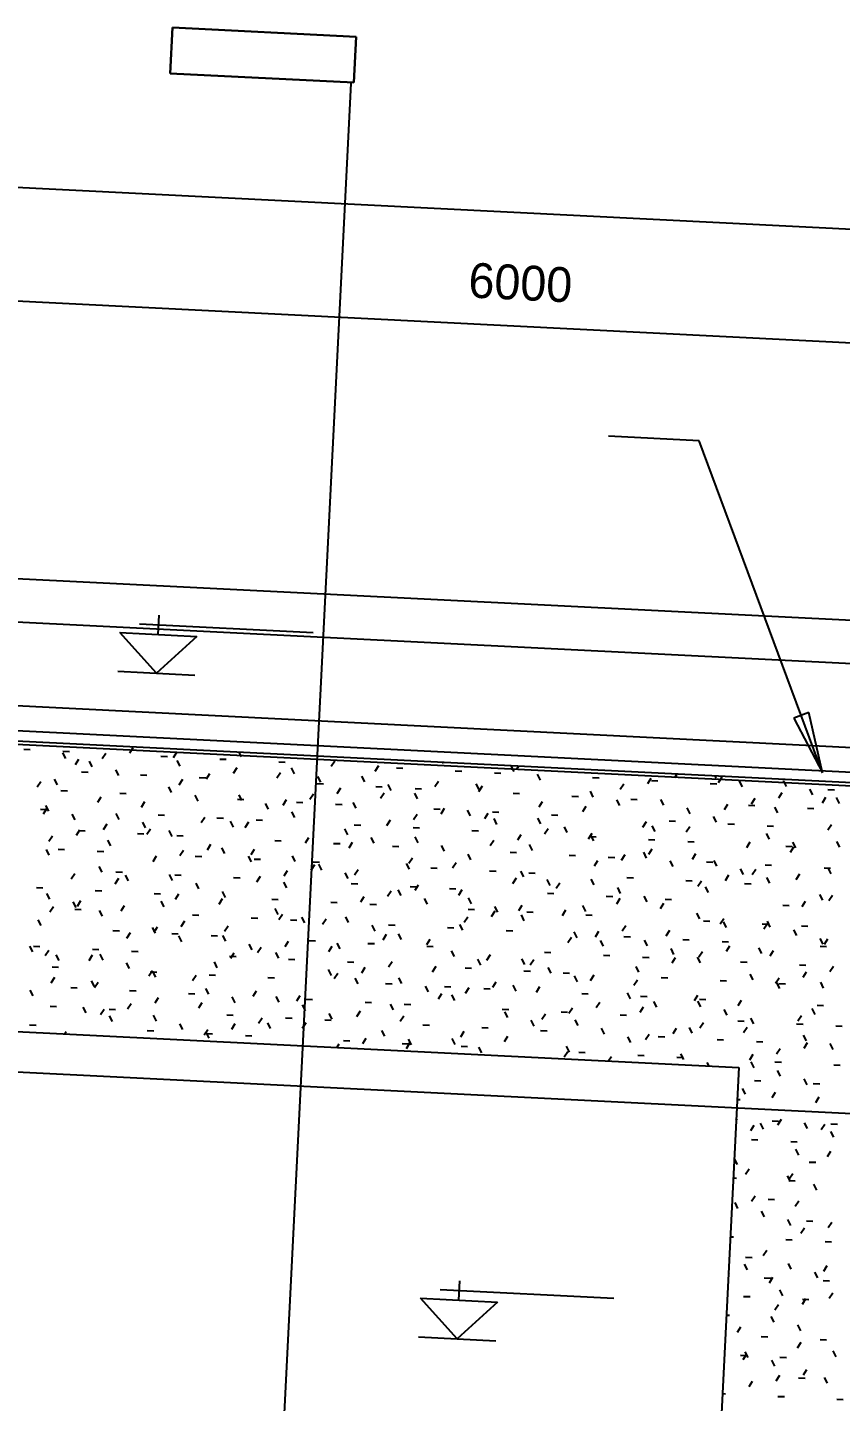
# Model space of a CAD drawing. Extents: x 549999 to 550212, y 1838161 to 1838467.
# Drawn here: x 550117.52 to 550121.31, y 1838357.39 to 1838363.79 of the extents above; entities that cross this region are included whole.
import ezdxf

# ---------------------------------------------------------------- set-up
doc = ezdxf.new("R2010")
doc.units = 0
for name, color, linetype in [('Level 15', 7, 'Continuous'), ('Level 17', 7, 'Continuous'), ('Level 18', 7, 'Continuous'), ('Level 20', 7, 'Continuous'), ('Level 22', 7, 'Continuous'), ('Level 24', 7, 'Continuous'), ('Level 36', 7, 'Continuous'), ('Level 4', 7, 'Continuous'), ('Level 8', 7, 'Continuous')]:
    doc.layers.add(name, color=color, linetype=linetype)

# ---------------------------------------------------------------- blocks, each defined once
blk = doc.blocks.new('FLOO10')
at = {"layer": 'Level 8'}
for p, q in [((1048.51, 1267.1), (-1101.49, 1267.1)), ((-1081.49, 1247.1), (1028.51, 1247.1))]:
    blk.add_line(p, q, dxfattribs=at)
blk = doc.blocks.new('SECTI1')
at = {"layer": 'Level 17'}
for p, q in [((-0.2381, 0), (-0.2381, 0.9525)), ((-0.2381, 0.9525), (0, 0.9525)), ((0, 0.9525), (-0.2381, 0.9525)), ((-0.2381, 0.9525), (-0.2381, 0)), ((0, 0.9525), (0, 0)), ((0, 0), (0, 0.9525)), ((0, 0), (-0.2381, 0)), ((-0.2381, 0), (0, 0))]:
    blk.add_line(p, q, dxfattribs=at)
blk = doc.blocks.new('SPOT_0')
at = {"layer": 'Level 24'}
for p, q in [((0, 0.2), (0, 0.3)), ((-0.1, 0.25), (0.8, 0.25)), ((0, 0), (-0.2, 0.2)), ((-0.2, 0.2), (0.2, 0.2)), ((0, 0), (-0.2, 0.2)), ((-0.2, 0.2), (0.2, 0.2)), ((0.2, 0.2), (0, 0)), ((0.2, 0.2), (0, 0)), ((-0.2, 0), (0.2, 0))]:
    blk.add_line(p, q, dxfattribs=at)

msp = doc.modelspace()

# ---------------------------------------------------------------- linework, layer by layer
at = {"layer": 'Level 15'}
for p, q in [((550117.5023, 1838360.4259), (550117.5325, 1838360.4244)), ((550118.0109, 1838360.4329), (550117.9945, 1838360.4075)), ((550117.685, 1838360.4168), (550117.7151, 1838360.4153)), ((550117.6988, 1838360.3827), (550117.6851, 1838360.4096)), ((550117.758, 1838360.3785), (550117.7417, 1838360.3531)), ((550117.8219, 1838360.3431), (550117.8082, 1838360.3699)), ((550117.8844, 1838360.4057), (550117.8681, 1838360.3803)), ((550118.1416, 1838360.3939), (550118.1718, 1838360.3924)), ((550118.2141, 1838360.4104), (550118.1977, 1838360.3851)), ((550118.2308, 1838360.3472), (550118.2171, 1838360.374)), ((550118.4156, 1838360.3802), (550118.4457, 1838360.3787)), ((550118.5167, 1838360.3909), (550118.5061, 1838360.4115)), ((550118.6896, 1838360.3665), (550118.7197, 1838360.365)), ((550118.9502, 1838360.3703), (550118.9339, 1838360.345)), ((550119.4576, 1838360.3594), (550119.4552, 1838360.3641)), ((550117.7718, 1838360.3209), (550117.8019, 1838360.3194)), ((550117.945, 1838360.3034), (550117.9312, 1838360.3303)), ((550118.0457, 1838360.3072), (550118.0759, 1838360.3057)), ((550118.3197, 1838360.2935), (550118.3498, 1838360.292)), ((550118.3677, 1838360.3112), (550118.3513, 1838360.2859)), ((550118.4941, 1838360.3384), (550118.4778, 1838360.313)), ((550118.6974, 1838360.316), (550118.681, 1838360.2906)), ((550118.7628, 1838360.3116), (550118.7491, 1838360.3384)), ((550118.8859, 1838360.2719), (550118.8721, 1838360.2988)), ((550119.0904, 1838360.274), (550119.0766, 1838360.3008)), ((550119.1535, 1838360.3479), (550119.1371, 1838360.3226)), ((550119.2375, 1838360.3391), (550119.2677, 1838360.3376)), ((550119.5115, 1838360.3254), (550119.5416, 1838360.3239)), ((550119.6942, 1838360.3163), (550119.7243, 1838360.3148)), ((550119.7851, 1838360.3218), (550119.7716, 1838360.3483)), ((550119.8057, 1838360.3465), (550119.7964, 1838360.3321)), ((550119.9082, 1838360.2821), (550119.8944, 1838360.309)), ((550120.1508, 1838360.2935), (550120.1809, 1838360.292)), ((550120.194, 1838360.3259), (550120.1934, 1838360.3272)), ((550120.5439, 1838360.3096), (550120.5325, 1838360.292)), ((550120.726, 1838360.2903), (550120.7206, 1838360.3008)), ((550120.7521, 1838360.2949), (550120.7358, 1838360.2696)), ((550117.582, 1838360.2745), (550117.5656, 1838360.2491)), ((550117.6592, 1838360.2596), (550117.6454, 1838360.2865)), ((550117.6759, 1838360.2341), (550117.706, 1838360.2326)), ((550118.1912, 1838360.2241), (550118.1774, 1838360.2509)), ((550118.2413, 1838360.284), (550118.2249, 1838360.2587)), ((550118.8677, 1838360.2661), (550118.8978, 1838360.2646)), ((550118.9774, 1838360.2439), (550118.961, 1838360.2186)), ((550119.1416, 1838360.2524), (550119.1718, 1838360.2509)), ((550119.2134, 1838360.2343), (550119.1997, 1838360.2611)), ((550119.3243, 1838360.2433), (550119.3544, 1838360.2417)), ((550119.4335, 1838360.2759), (550119.4171, 1838360.2505)), ((550119.6224, 1838360.2384), (550119.6086, 1838360.2652)), ((550119.6367, 1838360.2535), (550119.6204, 1838360.2281)), ((550120.1544, 1838360.2028), (550120.1406, 1838360.2297)), ((550120.296, 1838360.263), (550120.2797, 1838360.2376)), ((550120.4225, 1838360.2902), (550120.4061, 1838360.2648)), ((550120.4248, 1838360.2798), (550120.4549, 1838360.2783)), ((550120.6987, 1838360.2661), (550120.7289, 1838360.2646)), ((550120.8491, 1838360.2506), (550120.8353, 1838360.2775)), ((550121.0536, 1838360.2527), (550121.0398, 1838360.2795)), ((550121.1766, 1838360.213), (550121.1629, 1838360.2399)), ((550121.2467, 1838360.2387), (550121.2768, 1838360.2372)), ((550117.6195, 1838360.1366), (550117.6057, 1838360.1634)), ((550117.862, 1838360.2024), (550117.8456, 1838360.1771)), ((550117.9498, 1838360.2204), (550117.98, 1838360.2189)), ((550118.0653, 1838360.18), (550118.0489, 1838360.1547)), ((550118.3143, 1838360.1844), (550118.3005, 1838360.2113)), ((550118.4978, 1838360.193), (550118.5279, 1838360.1915)), ((550118.5187, 1838360.1864), (550118.5049, 1838360.2133)), ((550118.6418, 1838360.1468), (550118.628, 1838360.1736)), ((550118.7246, 1838360.1895), (550118.7082, 1838360.1642)), ((550118.7718, 1838360.1793), (550118.8019, 1838360.1778)), ((550118.851, 1838360.2167), (550118.8346, 1838360.1914)), ((550118.9544, 1838360.1702), (550118.9846, 1838360.1687)), ((550119.0507, 1838360.1509), (550119.0369, 1838360.1777)), ((550119.1807, 1838360.2215), (550119.1643, 1838360.1961)), ((550119.3365, 1838360.1946), (550119.3228, 1838360.2215)), ((550119.7809, 1838360.2204), (550119.8111, 1838360.2189)), ((550119.9168, 1838360.1814), (550119.9004, 1838360.1561)), ((550120.0549, 1838360.2067), (550120.085, 1838360.2052)), ((550120.2774, 1838360.1631), (550120.2637, 1838360.19)), ((550120.3289, 1838360.193), (550120.359, 1838360.1915)), ((550120.4819, 1838360.1652), (550120.4681, 1838360.192)), ((550120.7793, 1838360.1685), (550120.7629, 1838360.1432)), ((550120.8768, 1838360.1656), (550120.907, 1838360.1641)), ((550120.9057, 1838360.1957), (550120.8894, 1838360.1704)), ((550121.0322, 1838360.2229), (550121.0158, 1838360.1975)), ((550121.2354, 1838360.2005), (550121.219, 1838360.1751)), ((550121.2997, 1838360.1734), (550121.286, 1838360.2002)), ((550117.58, 1838360.1473), (550117.6101, 1838360.1458)), ((550117.6092, 1838360.1481), (550117.5928, 1838360.1227)), ((550117.7426, 1838360.0969), (550117.7288, 1838360.1238)), ((550117.9471, 1838360.0989), (550117.9333, 1838360.1258)), ((550118.1279, 1838360.12), (550118.1581, 1838360.1184)), ((550118.3453, 1838360.108), (550118.3289, 1838360.0826)), ((550118.4019, 1838360.1063), (550118.432, 1838360.1047)), ((550118.7649, 1838360.1071), (550118.7511, 1838360.134)), ((550119.3343, 1838360.1223), (550119.3179, 1838360.0969)), ((550119.4111, 1838360.1474), (550119.4412, 1838360.1459)), ((550119.4607, 1838360.1495), (550119.4443, 1838360.1241)), ((550119.5827, 1838360.1153), (550119.5689, 1838360.1422)), ((550119.6639, 1838360.127), (550119.6476, 1838360.1017)), ((550119.685, 1838360.1337), (550119.7152, 1838360.1322)), ((550119.7058, 1838360.0756), (550119.692, 1838360.1025)), ((550119.9102, 1838360.0777), (550119.8965, 1838360.1045)), ((550119.959, 1838360.12), (550119.9891, 1838360.1185)), ((550120.12, 1838360.159), (550120.1036, 1838360.1336)), ((550120.605, 1838360.1255), (550120.5912, 1838360.1524)), ((550120.7281, 1838360.0859), (550120.7143, 1838360.1127)), ((550121.0139, 1838360.1296), (550121.0001, 1838360.1565)), ((550121.1508, 1838360.1519), (550121.1809, 1838360.1504)), ((550117.7628, 1838360.0488), (550117.7464, 1838360.0235)), ((550117.7581, 1838360.0469), (550117.7882, 1838360.0454)), ((550117.8892, 1838360.076), (550117.8728, 1838360.0507)), ((550118.0701, 1838360.0593), (550118.0564, 1838360.0861)), ((550118.0924, 1838360.0536), (550118.0761, 1838360.0282)), ((550118.1932, 1838360.0196), (550118.1795, 1838360.0465)), ((550118.479, 1838360.0634), (550118.4653, 1838360.0902)), ((550118.5485, 1838360.0855), (550118.5322, 1838360.0602)), ((550118.5846, 1838360.0971), (550118.6147, 1838360.0956)), ((550119.011, 1838360.0278), (550118.9973, 1838360.0546)), ((550119.0412, 1838360.0743), (550119.0713, 1838360.0728)), ((550119.2078, 1838360.0951), (550119.1915, 1838360.0697)), ((550119.3152, 1838360.0606), (550119.3453, 1838360.0591)), ((550119.5891, 1838360.0469), (550119.6193, 1838360.0454)), ((550119.944, 1838360.055), (550119.9276, 1838360.0296)), ((550120.0333, 1838360.038), (550120.0196, 1838360.0649)), ((550120.4, 1838360.0869), (550120.3837, 1838360.0616)), ((550120.4422, 1838360.0421), (550120.4285, 1838360.069)), ((550120.507, 1838360.0926), (550120.5371, 1838360.0911)), ((550120.6033, 1838360.0645), (550120.5869, 1838360.0392)), ((550120.7809, 1838360.0789), (550120.8111, 1838360.0774)), ((550120.9636, 1838360.0697), (550120.9937, 1838360.0682)), ((550121.2626, 1838360.074), (550121.2462, 1838360.0487)), ((550117.6364, 1838360.0216), (550117.62, 1838359.9963)), ((550117.9074, 1838359.9759), (550117.8936, 1838360.0027)), ((550118.032, 1838360.0332), (550118.0622, 1838360.0317)), ((550118.2147, 1838360.0241), (550118.2448, 1838360.0226)), ((550118.3725, 1838359.9815), (550118.3561, 1838359.9562)), ((550118.6713, 1838360.0012), (550118.7015, 1838359.9997)), ((550118.8286, 1838360.0135), (550118.8122, 1838359.9882)), ((550118.9453, 1838359.9875), (550118.9754, 1838359.986)), ((550119.0318, 1838359.9911), (550119.0154, 1838359.9657)), ((550119.1341, 1838359.9881), (550119.1204, 1838360.015)), ((550119.2193, 1838359.9738), (550119.2494, 1838359.9723)), ((550119.3386, 1838359.9902), (550119.3248, 1838360.017)), ((550119.4617, 1838359.9505), (550119.4479, 1838359.9774)), ((550119.6911, 1838360.0006), (550119.6747, 1838359.9753)), ((550119.8175, 1838360.0278), (550119.8012, 1838360.0024)), ((550119.8706, 1838359.9546), (550119.8568, 1838359.9815)), ((550120.1472, 1838360.0326), (550120.1308, 1838360.0072)), ((550120.1371, 1838360.0195), (550120.1672, 1838360.018)), ((550120.1564, 1838359.9984), (550120.1426, 1838360.0252)), ((550120.4111, 1838360.0058), (550120.4412, 1838360.0043)), ((550120.5937, 1838359.9967), (550120.6239, 1838359.9952)), ((550120.8833, 1838359.9925), (550120.8669, 1838359.9671)), ((550120.9742, 1838360.0065), (550120.9605, 1838360.0334)), ((550121.0504, 1838359.9739), (550121.0805, 1838359.9723)), ((550121.0973, 1838359.9669), (550121.0835, 1838359.9937)), ((550121.3018, 1838359.9689), (550121.288, 1838359.9958)), ((550117.6216, 1838359.9321), (550117.6078, 1838359.959)), ((550117.6622, 1838359.9601), (550117.6923, 1838359.9586)), ((550117.8448, 1838359.951), (550117.875, 1838359.9495)), ((550118.1196, 1838359.9272), (550118.1033, 1838359.9018)), ((550118.2461, 1838359.9544), (550118.2297, 1838359.929)), ((550118.3014, 1838359.9282), (550118.3316, 1838359.9267)), ((550118.4394, 1838359.9403), (550118.4256, 1838359.9671)), ((550118.5625, 1838359.9006), (550118.5487, 1838359.9275)), ((550118.5757, 1838359.9591), (550118.5593, 1838359.9338)), ((550118.5754, 1838359.9145), (550118.6056, 1838359.913)), ((550118.7669, 1838359.9027), (550118.7532, 1838359.9295)), ((550119.3118, 1838359.919), (550119.2955, 1838359.8937)), ((550119.5847, 1838359.9108), (550119.571, 1838359.9377)), ((550119.7672, 1838359.9464), (550119.7974, 1838359.9449)), ((550120.0412, 1838359.9327), (550120.0713, 1838359.9312)), ((550120.2239, 1838359.9236), (550120.254, 1838359.9221)), ((550120.3008, 1838359.9333), (550120.2844, 1838359.908)), ((550120.4026, 1838359.919), (550120.3888, 1838359.9459)), ((550120.4272, 1838359.9605), (550120.4109, 1838359.9352)), ((550120.6305, 1838359.9381), (550120.6141, 1838359.9127)), ((550120.7301, 1838359.8814), (550120.7163, 1838359.9083)), ((550121.0866, 1838359.97), (550121.0702, 1838359.9447)), ((550117.7404, 1838359.8456), (550117.724, 1838359.8202)), ((550117.8677, 1838359.8528), (550117.854, 1838359.8796)), ((550117.9316, 1838359.8551), (550117.9617, 1838359.8536)), ((550118.7293, 1838359.8599), (550118.713, 1838359.8345)), ((550118.8558, 1838359.8871), (550118.8394, 1838359.8617)), ((550118.8494, 1838359.9008), (550118.8795, 1838359.8993)), ((550118.89, 1838359.863), (550118.8762, 1838359.8899)), ((550119.0131, 1838359.8233), (550118.9993, 1838359.8502)), ((550119.059, 1838359.8646), (550119.0426, 1838359.8393)), ((550119.2989, 1838359.8671), (550119.2851, 1838359.8939)), ((550119.3974, 1838359.8734), (550119.4275, 1838359.8719)), ((550119.5151, 1838359.8966), (550119.4987, 1838359.8713)), ((550119.6713, 1838359.8597), (550119.7015, 1838359.8582)), ((550119.8309, 1838359.8315), (550119.8171, 1838359.8584)), ((550119.854, 1838359.8506), (550119.8841, 1838359.849)), ((550120.1744, 1838359.9061), (550120.158, 1838359.8808)), ((550120.5256, 1838359.8794), (550120.5119, 1838359.9062)), ((550120.6805, 1838359.9008), (550120.7106, 1838359.8993)), ((550120.8532, 1838359.8417), (550120.8394, 1838359.8686)), ((550120.9105, 1838359.866), (550120.8941, 1838359.8407)), ((550120.9545, 1838359.8871), (550120.9846, 1838359.8856)), ((550121.1137, 1838359.8436), (550121.0974, 1838359.8183)), ((550121.2284, 1838359.8734), (550121.2586, 1838359.8719)), ((550121.2621, 1838359.8458), (550121.2483, 1838359.8727)), ((550117.5617, 1838359.782), (550117.5918, 1838359.7805)), ((550117.9436, 1838359.8232), (550117.9272, 1838359.7978)), ((550117.9908, 1838359.8131), (550117.977, 1838359.84)), ((550118.1953, 1838359.8152), (550118.1815, 1838359.842)), ((550118.2056, 1838359.8414), (550118.2357, 1838359.8399)), ((550118.3183, 1838359.7755), (550118.3046, 1838359.8023)), ((550118.4795, 1838359.8277), (550118.5097, 1838359.8262)), ((550118.6029, 1838359.8327), (550118.5865, 1838359.8073)), ((550118.7273, 1838359.7796), (550118.7135, 1838359.8064)), ((550119.0275, 1838359.8003), (550119.0576, 1838359.7988)), ((550119.3015, 1838359.7866), (550119.3316, 1838359.7851)), ((550119.339, 1838359.7926), (550119.3227, 1838359.7673)), ((550119.7951, 1838359.8246), (550119.7787, 1838359.7992)), ((550119.954, 1838359.7919), (550119.9402, 1838359.8187)), ((550119.9983, 1838359.8021), (550119.982, 1838359.7768)), ((550120.1584, 1838359.7939), (550120.1447, 1838359.8207)), ((550120.2815, 1838359.7542), (550120.2678, 1838359.7811)), ((550120.3106, 1838359.8277), (550120.3408, 1838359.8262)), ((550120.5846, 1838359.814), (550120.6147, 1838359.8125)), ((550120.6577, 1838359.8117), (550120.6413, 1838359.7863)), ((550120.6904, 1838359.7583), (550120.6767, 1838359.7852)), ((550120.7841, 1838359.8389), (550120.7677, 1838359.8135)), ((550120.8586, 1838359.8003), (550120.8887, 1838359.7988)), ((550120.9763, 1838359.8021), (550120.9625, 1838359.8289)), ((550117.6236, 1838359.7277), (550117.6098, 1838359.7545)), ((550117.7676, 1838359.7192), (550117.7512, 1838359.6938)), ((550117.8357, 1838359.7683), (550117.8658, 1838359.7668)), ((550118.1097, 1838359.7546), (550118.1398, 1838359.7531)), ((550118.1556, 1838359.6921), (550118.1418, 1838359.7189)), ((550118.2236, 1838359.7511), (550118.2073, 1838359.7258)), ((550118.4269, 1838359.7287), (550118.4105, 1838359.7033)), ((550118.4414, 1838359.7358), (550118.4277, 1838359.7627)), ((550118.6576, 1838359.7273), (550118.6878, 1838359.7257)), ((550119.0862, 1838359.7382), (550119.0698, 1838359.7129)), ((550119.2126, 1838359.7654), (550119.1962, 1838359.7401)), ((550119.2592, 1838359.744), (550119.2455, 1838359.7709)), ((550119.3823, 1838359.7043), (550119.3686, 1838359.7312)), ((550119.4841, 1838359.7775), (550119.5143, 1838359.776)), ((550119.5423, 1838359.7702), (550119.5259, 1838359.7448)), ((550119.5868, 1838359.7064), (550119.573, 1838359.7332)), ((550119.9407, 1838359.7547), (550119.9709, 1838359.7532)), ((550120.2147, 1838359.741), (550120.2449, 1838359.7395)), ((550120.2784, 1838359.7301), (550120.262, 1838359.7047)), ((550120.4046, 1838359.7146), (550120.3908, 1838359.7414)), ((550120.4887, 1838359.7273), (550120.5188, 1838359.7258)), ((550121.1409, 1838359.7172), (550121.1246, 1838359.6918)), ((550121.2224, 1838359.7227), (550121.2087, 1838359.7496)), ((550121.2674, 1838359.7444), (550121.251, 1838359.719)), ((550117.6411, 1838359.692), (550117.6248, 1838359.6666)), ((550117.7467, 1838359.688), (550117.7329, 1838359.7148)), ((550117.7398, 1838359.6816), (550117.7699, 1838359.6801)), ((550117.8698, 1838359.6483), (550117.856, 1838359.6752)), ((550117.9708, 1838359.6967), (550117.9544, 1838359.6714)), ((550118.2877, 1838359.6542), (550118.3179, 1838359.6527)), ((550118.6876, 1838359.6565), (550118.6738, 1838359.6834)), ((550118.7069, 1838359.6567), (550118.6905, 1838359.6313)), ((550118.9316, 1838359.7136), (550118.9617, 1838359.7121)), ((550119.1142, 1838359.7044), (550119.1444, 1838359.7029)), ((550119.5709, 1838359.6816), (550119.601, 1838359.6801)), ((550119.6959, 1838359.6709), (550119.6795, 1838359.6456)), ((550119.7099, 1838359.6667), (550119.6961, 1838359.6936)), ((550119.8223, 1838359.6981), (550119.8059, 1838359.6728)), ((550119.833, 1838359.6271), (550119.8192, 1838359.6539)), ((550119.8449, 1838359.6679), (550119.875, 1838359.6664)), ((550120.0255, 1838359.6757), (550120.0092, 1838359.6504)), ((550120.1188, 1838359.6708), (550120.105, 1838359.6977)), ((550120.1188, 1838359.6542), (550120.149, 1838359.6527)), ((550120.4816, 1838359.7077), (550120.4652, 1838359.6823)), ((550120.6508, 1838359.6352), (550120.637, 1838359.6621)), ((550121.0367, 1838359.6999), (550121.0668, 1838359.6984)), ((550117.5839, 1838359.6046), (550117.5702, 1838359.6314)), ((550118.1159, 1838359.569), (550118.1022, 1838359.5958)), ((550118.1244, 1838359.5975), (550118.108, 1838359.5722)), ((550118.2508, 1838359.6247), (550118.2345, 1838359.5993)), ((550118.4541, 1838359.6023), (550118.4377, 1838359.5769)), ((550118.5617, 1838359.6405), (550118.5919, 1838359.639)), ((550118.7444, 1838359.6314), (550118.7745, 1838359.6299)), ((550118.8107, 1838359.6168), (550118.7969, 1838359.6437)), ((550118.9101, 1838359.6342), (550118.8938, 1838359.6089)), ((550119.0151, 1838359.6189), (550119.0014, 1838359.6457)), ((550119.1382, 1838359.5792), (550119.1244, 1838359.6061)), ((550119.201, 1838359.6085), (550119.2311, 1838359.607)), ((550119.475, 1838359.5948), (550119.5051, 1838359.5933)), ((550119.5471, 1838359.5833), (550119.5334, 1838359.6102)), ((550119.5695, 1838359.6438), (550119.5531, 1838359.6184)), ((550120.3056, 1838359.6037), (550120.2892, 1838359.5783)), ((550120.6668, 1838359.6268), (550120.6969, 1838359.6253)), ((550120.7617, 1838359.6356), (550120.7453, 1838359.6103)), ((550120.7739, 1838359.5956), (550120.7601, 1838359.6224)), ((550120.9408, 1838359.6131), (550120.9709, 1838359.6116)), ((550120.9649, 1838359.6132), (550120.9485, 1838359.5878)), ((550120.9783, 1838359.5976), (550120.9645, 1838359.6245)), ((550121.1234, 1838359.604), (550121.1536, 1838359.6025)), ((550117.9179, 1838359.5811), (550117.948, 1838359.5796)), ((550117.998, 1838359.5703), (550117.9816, 1838359.545)), ((550118.1919, 1838359.5674), (550118.222, 1838359.5659)), ((550118.239, 1838359.5293), (550118.2252, 1838359.5562)), ((550118.3745, 1838359.5583), (550118.4046, 1838359.5568)), ((550118.4435, 1838359.5314), (550118.4297, 1838359.5582)), ((550118.7341, 1838359.5302), (550118.7177, 1838359.5049)), ((550118.8311, 1838359.5355), (550118.8613, 1838359.534)), ((550119.1902, 1838359.5622), (550119.1738, 1838359.5368)), ((550119.2613, 1838359.5396), (550119.2475, 1838359.5664)), ((550119.3934, 1838359.5398), (550119.377, 1838359.5144)), ((550119.749, 1838359.5811), (550119.7791, 1838359.5796)), ((550120.0527, 1838359.5493), (550120.0364, 1838359.5239)), ((550120.0791, 1838359.5477), (550120.0654, 1838359.5746)), ((550120.1792, 1838359.5765), (550120.1628, 1838359.5511)), ((550120.2022, 1838359.5081), (550120.1884, 1838359.5349)), ((550120.2969, 1838359.5537), (550120.3271, 1838359.5522)), ((550120.4067, 1838359.5101), (550120.3929, 1838359.537)), ((550120.5088, 1838359.5812), (550120.4924, 1838359.5559)), ((550120.5709, 1838359.54), (550120.601, 1838359.5385)), ((550120.7535, 1838359.5309), (550120.7837, 1838359.5294)), ((550121.1014, 1838359.558), (550121.0876, 1838359.5848)), ((550121.2245, 1838359.5183), (550121.2107, 1838359.5451)), ((550121.2449, 1838359.5412), (550121.2286, 1838359.5158)), ((550117.5443, 1838359.4815), (550117.5305, 1838359.5083)), ((550117.548, 1838359.5081), (550117.5781, 1838359.5066)), ((550117.6187, 1838359.4887), (550117.6023, 1838359.4634)), ((550117.6674, 1838359.4418), (550117.6536, 1838359.4687)), ((550117.8219, 1838359.4663), (550117.8056, 1838359.441)), ((550117.822, 1838359.4944), (550117.8521, 1838359.4929)), ((550117.8718, 1838359.4439), (550117.858, 1838359.4707)), ((550118.0046, 1838359.4852), (550118.0348, 1838359.4837)), ((550118.4613, 1838359.4624), (550118.4914, 1838359.4609)), ((550118.4812, 1838359.4758), (550118.4649, 1838359.4505)), ((550118.5666, 1838359.4917), (550118.5528, 1838359.5186)), ((550118.6077, 1838359.503), (550118.5913, 1838359.4777)), ((550118.6896, 1838359.452), (550118.6759, 1838359.4789)), ((550118.9373, 1838359.5078), (550118.921, 1838359.4825)), ((550118.9755, 1838359.4958), (550118.9617, 1838359.5227)), ((550119.1051, 1838359.5218), (550119.1353, 1838359.5203)), ((550119.3791, 1838359.5081), (550119.4092, 1838359.5066)), ((550119.5075, 1838359.4602), (550119.4937, 1838359.4871)), ((550119.6735, 1838359.4677), (550119.6571, 1838359.4424)), ((550119.927, 1838359.4807), (550119.9572, 1838359.4792)), ((550120.201, 1838359.467), (550120.2312, 1838359.4655)), ((550120.5297, 1838359.4704), (550120.516, 1838359.4973)), ((550120.6624, 1838359.482), (550120.6461, 1838359.4567)), ((550120.7889, 1838359.5092), (550120.7725, 1838359.4839)), ((550120.9386, 1838359.4745), (550120.9249, 1838359.5014)), ((550120.9921, 1838359.4868), (550120.9757, 1838359.4614)), ((550121.2102, 1838359.5081), (550121.2403, 1838359.5066)), ((550117.6348, 1838359.4122), (550117.6649, 1838359.4107)), ((550117.9949, 1838359.4042), (550117.9811, 1838359.4311)), ((550118.4038, 1838359.4083), (550118.39, 1838359.4351)), ((550118.7352, 1838359.4487), (550118.7654, 1838359.4472)), ((550118.9358, 1838359.3727), (550118.922, 1838359.3996)), ((550119.0092, 1838359.435), (550119.0394, 1838359.4335)), ((550119.0909, 1838359.4086), (550119.0746, 1838359.3832)), ((550119.2174, 1838359.4358), (550119.201, 1838359.4104)), ((550119.4206, 1838359.4133), (550119.4042, 1838359.388)), ((550119.5572, 1838359.4076), (550119.5873, 1838359.4061)), ((550119.6305, 1838359.4206), (550119.6168, 1838359.4474)), ((550119.835, 1838359.4226), (550119.8212, 1838359.4495)), ((550119.8767, 1838359.4453), (550119.8603, 1838359.4199)), ((550119.9581, 1838359.3829), (550119.9443, 1838359.4098)), ((550120.367, 1838359.387), (550120.3532, 1838359.4139)), ((550120.3837, 1838359.4579), (550120.4138, 1838359.4563)), ((550120.536, 1838359.4548), (550120.5196, 1838359.4295)), ((550120.6528, 1838359.4308), (550120.6391, 1838359.4576)), ((550120.8403, 1838359.435), (550120.8704, 1838359.4335)), ((550121.1143, 1838359.4213), (550121.1444, 1838359.4198)), ((550121.2721, 1838359.4147), (550121.2557, 1838359.3894)), ((550117.6459, 1838359.3623), (550117.6295, 1838359.337)), ((550117.8321, 1838359.3208), (550117.8184, 1838359.3476)), ((550117.8491, 1838359.3399), (550117.8328, 1838359.3145)), ((550118.102, 1838359.3943), (550118.0856, 1838359.3689)), ((550118.0914, 1838359.3893), (550118.1215, 1838359.3878)), ((550118.118, 1838359.3645), (550118.1042, 1838359.3914)), ((550118.3052, 1838359.3718), (550118.2888, 1838359.3465)), ((550118.3654, 1838359.3756), (550118.3955, 1838359.3741)), ((550118.6394, 1838359.362), (550118.6695, 1838359.3604)), ((550118.9645, 1838359.3814), (550118.9481, 1838359.356)), ((550119.0589, 1838359.3331), (550119.0451, 1838359.3599)), ((550119.1873, 1838359.3346), (550119.2174, 1838359.3331)), ((550119.2633, 1838359.3351), (550119.2496, 1838359.3619)), ((550119.7006, 1838359.3413), (550119.6843, 1838359.3159)), ((550119.8312, 1838359.3939), (550119.8613, 1838359.3924)), ((550120.0138, 1838359.3848), (550120.0439, 1838359.3833)), ((550120.0812, 1838359.3433), (550120.0674, 1838359.3701)), ((550120.1567, 1838359.3732), (550120.1404, 1838359.3479)), ((550120.36, 1838359.3508), (550120.3436, 1838359.3255)), ((550120.4704, 1838359.362), (550120.5006, 1838359.3605)), ((550120.7444, 1838359.3483), (550120.7746, 1838359.3468)), ((550120.899, 1838359.3515), (550120.8852, 1838359.3783)), ((550121.0193, 1838359.3603), (550121.0029, 1838359.335)), ((550121.0221, 1838359.3118), (550121.0083, 1838359.3386)), ((550121.0184, 1838359.3346), (550121.0485, 1838359.3331)), ((550121.1457, 1838359.3875), (550121.1293, 1838359.3622)), ((550121.2265, 1838359.3138), (550121.2128, 1838359.3407)), ((550117.5463, 1838359.277), (550117.5326, 1838359.3039)), ((550117.7215, 1838359.3163), (550117.7517, 1838359.3148)), ((550117.9955, 1838359.3026), (550118.0256, 1838359.3011)), ((550118.1292, 1838359.2678), (550118.1128, 1838359.2425)), ((550118.2695, 1838359.2889), (550118.2996, 1838359.2874)), ((550118.3641, 1838359.2852), (550118.3504, 1838359.3121)), ((550118.4872, 1838359.2455), (550118.4735, 1838359.2724)), ((550118.5852, 1838359.2998), (550118.5689, 1838359.2745)), ((550118.6917, 1838359.2476), (550118.6779, 1838359.2744)), ((550118.7885, 1838359.2774), (550118.7721, 1838359.252)), ((550119.3864, 1838359.2954), (550119.3727, 1838359.3223)), ((550119.4478, 1838359.2869), (550119.4314, 1838359.2616)), ((550119.4613, 1838359.3209), (550119.4914, 1838359.3194)), ((550119.5095, 1838359.2558), (550119.4957, 1838359.2826)), ((550119.5742, 1838359.3141), (550119.5578, 1838359.2888)), ((550119.6439, 1838359.3117), (550119.6741, 1838359.3102)), ((550119.7953, 1838359.2995), (550119.7816, 1838359.3264)), ((550119.9039, 1838359.3189), (550119.8875, 1838359.2935)), ((550120.1006, 1838359.2889), (550120.1307, 1838359.2874)), ((550120.3273, 1838359.2639), (550120.3136, 1838359.2908)), ((550120.3745, 1838359.2752), (550120.4047, 1838359.2737)), ((550120.64, 1838359.2788), (550120.6236, 1838359.2534)), ((550117.6256, 1838359.2295), (550117.6558, 1838359.228)), ((550117.7925, 1838359.1977), (550117.7787, 1838359.2246)), ((550117.8763, 1838359.2135), (550117.8599, 1838359.1881)), ((550117.8996, 1838359.2158), (550117.9298, 1838359.2143)), ((550118.0027, 1838359.2407), (550117.9864, 1838359.2153)), ((550118.3324, 1838359.2454), (550118.316, 1838359.2201)), ((550118.8148, 1838359.2079), (550118.801, 1838359.2348)), ((550118.8174, 1838359.2615), (550118.8476, 1838359.26)), ((550119.0685, 1838359.2053), (550119.0521, 1838359.18)), ((550119.0914, 1838359.2478), (550119.1216, 1838359.2463)), ((550119.2237, 1838359.212), (550119.2099, 1838359.2389)), ((550119.2741, 1838359.2387), (550119.3042, 1838359.2372)), ((550119.7307, 1838359.2158), (550119.7608, 1838359.2143)), ((550119.7557, 1838359.1764), (550119.7419, 1838359.2033)), ((550120.0575, 1838359.2196), (550120.0411, 1838359.1943)), ((550120.1839, 1838359.2468), (550120.1675, 1838359.2215)), ((550120.3871, 1838359.2244), (550120.3708, 1838359.199)), ((550120.4504, 1838359.2243), (550120.4366, 1838359.2511)), ((550120.6549, 1838359.2263), (550120.6411, 1838359.2532)), ((550120.6485, 1838359.2615), (550120.6787, 1838359.26)), ((550120.7779, 1838359.1867), (550120.7642, 1838359.2135)), ((550120.8432, 1838359.2563), (550120.8269, 1838359.231)), ((550121.1869, 1838359.1908), (550121.1731, 1838359.2176)), ((550121.1965, 1838359.2341), (550121.2266, 1838359.2326)), ((550117.5297, 1838359.1428), (550117.5599, 1838359.1413)), ((550117.9156, 1838359.158), (550117.9018, 1838359.1849)), ((550118.12, 1838359.1601), (550118.1063, 1838359.1869)), ((550118.2431, 1838359.1204), (550118.2293, 1838359.1473)), ((550118.4476, 1838359.1884), (550118.4777, 1838359.1869)), ((550118.486, 1838359.1462), (550118.4696, 1838359.1208)), ((550118.6124, 1838359.1734), (550118.5961, 1838359.148)), ((550118.652, 1838359.1245), (550118.6383, 1838359.1514)), ((550118.7215, 1838359.1747), (550118.7517, 1838359.1732)), ((550118.8157, 1838359.151), (550118.7993, 1838359.1256)), ((550118.9042, 1838359.1656), (550118.9343, 1838359.1641)), ((550118.9378, 1838359.1683), (550118.9241, 1838359.1951)), ((550119.2718, 1838359.1829), (550119.2554, 1838359.1576)), ((550119.3608, 1838359.1428), (550119.391, 1838359.1413)), ((550119.8787, 1838359.1368), (550119.865, 1838359.1636)), ((550119.9311, 1838359.1924), (550119.9147, 1838359.1671)), ((550120.0047, 1838359.2021), (550120.0348, 1838359.2006)), ((550120.0832, 1838359.1388), (550120.0694, 1838359.1657)), ((550120.2787, 1838359.1884), (550120.3088, 1838359.1869)), ((550120.6672, 1838359.1523), (550120.6508, 1838359.127)), ((550120.8266, 1838359.161), (550120.8567, 1838359.1595)), ((550120.901, 1838359.147), (550120.8873, 1838359.1738)), ((550121.1006, 1838359.1474), (550121.1307, 1838359.1458)), ((550121.1233, 1838359.1843), (550121.1069, 1838359.159)), ((550117.7003, 1838359.1095), (550117.6944, 1838359.1004)), ((550118.0777, 1838359.1154), (550118.1078, 1838359.1139)), ((550118.3596, 1838359.119), (550118.3432, 1838359.0937)), ((550118.3517, 1838359.1017), (550118.3818, 1838359.1002)), ((550118.3662, 1838359.0808), (550118.3524, 1838359.1076)), ((550118.5343, 1838359.0925), (550118.5645, 1838359.091)), ((550119.0957, 1838359.0789), (550119.0793, 1838359.0536)), ((550119.184, 1838359.0889), (550119.1702, 1838359.1158)), ((550119.3071, 1838359.0493), (550119.2933, 1838359.0761)), ((550119.5115, 1838359.0513), (550119.4978, 1838359.0782)), ((550119.5518, 1838359.1109), (550119.5354, 1838359.0855)), ((550119.6348, 1838359.1291), (550119.6649, 1838359.1276)), ((550119.755, 1838359.0884), (550119.7387, 1838359.0631)), ((550119.9088, 1838359.1154), (550119.9389, 1838359.1139)), ((550120.2063, 1838359.0992), (550120.1925, 1838359.126)), ((550120.3294, 1838359.0595), (550120.3156, 1838359.0863)), ((550120.4143, 1838359.098), (550120.398, 1838359.0726)), ((550120.4567, 1838359.088), (550120.4869, 1838359.0865)), ((550120.5408, 1838359.1252), (550120.5244, 1838359.0998)), ((550120.6152, 1838359.1032), (550120.6014, 1838359.1301)), ((550120.8704, 1838359.1299), (550120.854, 1838359.1046)), ((550121.1472, 1838359.0677), (550121.1334, 1838359.0945)), ((550121.2832, 1838359.1382), (550121.3134, 1838359.1367)), ((550118.9693, 1838359.0517), (550118.9599, 1838359.0371)), ((550118.991, 1838359.0697), (550119.0211, 1838359.0682)), ((550119.2649, 1838359.056), (550119.2951, 1838359.0545)), ((550119.2989, 1838359.0565), (550119.2826, 1838359.0311)), ((550119.5389, 1838359.0423), (550119.5691, 1838359.0408)), ((550119.6346, 1838359.0116), (550119.6209, 1838359.0385)), ((550120.0351, 1838359.0164), (550120.0187, 1838358.991)), ((550120.0435, 1838359.0157), (550120.0298, 1838359.0426)), ((550120.0869, 1838359.0149), (550120.117, 1838359.0134)), ((550120.7307, 1838359.0743), (550120.7609, 1838359.0728)), ((550120.9134, 1838359.0652), (550120.9435, 1838359.0637)), ((550121.024, 1838359.0307), (550121.0077, 1838359.0053)), ((550121.1505, 1838359.0579), (550121.1341, 1838359.0325)), ((550121.2703, 1838359.028), (550121.2565, 1838359.0549)), ((550119.7444, 1838358.9979), (550119.7439, 1838358.9988)), ((550120.2383, 1838358.994), (550120.2253, 1838358.9739)), ((550120.3608, 1838359.0012), (550120.391, 1838358.9997)), ((550120.5435, 1838358.9921), (550120.5736, 1838358.9906)), ((550120.5755, 1838358.9802), (550120.5618, 1838359.007)), ((550120.6935, 1838358.9505), (550120.6849, 1838358.9673)), ((550120.8976, 1838359.0035), (550120.8812, 1838358.9782)), ((550120.9031, 1838358.9425), (550120.8893, 1838358.9694)), ((550121.0001, 1838358.9693), (550121.0303, 1838358.9678)), ((550121.2741, 1838358.9556), (550121.3042, 1838358.9541)), ((550121.0262, 1838358.9029), (550121.0124, 1838358.9297)), ((550121.1492, 1838358.8632), (550121.1355, 1838358.8901)), ((550120.8634, 1838358.8195), (550120.8496, 1838358.8463)), ((550120.9042, 1838358.8825), (550120.9344, 1838358.881)), ((550121.0016, 1838358.8275), (550120.9852, 1838358.8021)), ((550121.1782, 1838358.8688), (550121.2084, 1838358.8673)), ((550120.8241, 1838358.795), (550120.8385, 1838358.7942)), ((550121.2048, 1838358.805), (550121.1885, 1838358.7797)), ((550120.8237, 1838358.6964), (550120.8196, 1838358.7045)), ((550120.9864, 1838358.6953), (550121.0166, 1838358.6938)), ((550121.0288, 1838358.701), (550121.0124, 1838358.6757)), ((550120.9024, 1838358.6738), (550120.886, 1838358.6485)), ((550120.9468, 1838358.6567), (550120.9331, 1838358.6836)), ((550121.1513, 1838358.6588), (550121.1375, 1838358.6856)), ((550121.232, 1838358.6786), (550121.2157, 1838358.6533)), ((550121.2604, 1838358.6816), (550121.2905, 1838358.6801)), ((550121.2744, 1838358.6191), (550121.2606, 1838358.6459)), ((550120.8905, 1838358.6085), (550120.9207, 1838358.607)), ((550121.0732, 1838358.5994), (550121.1033, 1838358.5979)), ((550120.8258, 1838358.4919), (550120.812, 1838358.5188)), ((550121.1116, 1838358.5357), (550121.0979, 1838358.5625)), ((550121.16, 1838358.5035), (550121.1901, 1838358.502)), ((550121.2592, 1838358.5522), (550121.2429, 1838358.5268)), ((550120.88, 1838358.4706), (550120.8636, 1838358.4453)), ((550121.072, 1838358.4126), (550121.0582, 1838358.4394)), ((550121.0832, 1838358.4482), (550121.0668, 1838358.4228)), ((550120.8058, 1838358.4297), (550120.8202, 1838358.4289)), ((550121.0641, 1838358.4167), (550121.0942, 1838358.4152)), ((550121.195, 1838358.3729), (550121.1813, 1838358.3998)), ((550120.8278, 1838358.2875), (550120.8141, 1838358.3143)), ((550120.9071, 1838358.3442), (550120.8908, 1838358.3188)), ((550120.9682, 1838358.33), (550120.9983, 1838358.3285)), ((550121.1104, 1838358.3218), (550121.094, 1838358.2964)), ((550120.9509, 1838358.2478), (550120.9372, 1838358.2747)), ((550121.074, 1838358.2081), (550121.0602, 1838358.235)), ((550121.1376, 1838358.1953), (550121.1212, 1838358.17)), ((550121.1463, 1838358.2295), (550121.1764, 1838358.228)), ((550121.264, 1838358.2225), (550121.2476, 1838358.1972)), ((550120.7921, 1838358.1557), (550120.8065, 1838358.155)), ((550121.0504, 1838358.1428), (550121.0805, 1838358.1413)), ((550121.233, 1838358.1336), (550121.2632, 1838358.1321)), ((550120.8631, 1838358.0606), (550120.8933, 1838358.0591)), ((550120.9615, 1838358.0913), (550120.9452, 1838358.066)), ((550120.8716, 1838358.0016), (550120.8578, 1838358.0285)), ((550121.076, 1838358.0037), (550121.0623, 1838358.0305)), ((550121.1991, 1838357.964), (550121.1854, 1838357.9909)), ((550121.2416, 1838358.0193), (550121.2252, 1838357.9939)), ((550120.7855, 1838357.9873), (550120.7836, 1838357.9844)), ((550120.9499, 1838357.9647), (550120.98, 1838357.9632)), ((550120.9887, 1838357.9649), (550120.9723, 1838357.9396)), ((550121.2239, 1838357.951), (550121.254, 1838357.9495)), ((550120.854, 1838357.8779), (550120.8842, 1838357.8764)), ((550121.0364, 1838357.8806), (550121.0226, 1838357.9075)), ((550121.1423, 1838357.8657), (550121.126, 1838357.8403)), ((550121.128, 1838357.8642), (550121.1581, 1838357.8627)), ((550121.2688, 1838357.8929), (550121.2524, 1838357.8675)), ((550121.0159, 1838357.8385), (550120.9995, 1838357.8131)), ((550120.7739, 1838357.7904), (550120.7883, 1838357.7897)), ((550120.8399, 1838357.7345), (550120.8235, 1838357.7091)), ((550120.9967, 1838357.7575), (550120.983, 1838357.7844)), ((550121.1198, 1838357.7179), (550121.106, 1838357.7447)), ((550120.9362, 1838357.6907), (550120.9663, 1838357.6892)), ((550121.2102, 1838357.677), (550121.2403, 1838357.6755)), ((550120.8403, 1838357.6039), (550120.8705, 1838357.6024)), ((550120.8671, 1838357.6081), (550120.8507, 1838357.5827)), ((550120.8757, 1838357.5927), (550120.8619, 1838357.6196)), ((550121.1199, 1838357.6624), (550121.1035, 1838357.6371)), ((550121.2846, 1838357.5968), (550121.2708, 1838357.6237)), ((550120.9988, 1838357.5531), (550120.985, 1838357.5799)), ((550121.023, 1838357.5948), (550121.0531, 1838357.5933)), ((550120.8942, 1838357.4816), (550120.8779, 1838357.4563)), ((550121.0207, 1838357.5088), (550121.0043, 1838357.4835)), ((550121.1097, 1838357.4989), (550121.1399, 1838357.4974)), ((550121.1471, 1838357.536), (550121.1307, 1838357.5107)), ((550121.2449, 1838357.4737), (550121.2312, 1838357.5006)), ((550120.7556, 1838357.4251), (550120.77, 1838357.4243)), ((550121.0138, 1838357.4122), (550121.044, 1838357.4107)), ((550121.2878, 1838357.3985), (550121.318, 1838357.397))]:
    msp.add_line(p, q, dxfattribs=at)
at = {"layer": 'Level 18'}
msp.add_line((550111.9127, 1838360.7912), (550141.0461, 1838359.3347), dxfattribs=at)
at = {"layer": 'Level 20'}
for p, q in [((550114.0363, 1838363.2143), (550135.5095, 1838362.1408)), ((550116.8064, 1838362.5462), (550122.7989, 1838362.2466))]:
    msp.add_line(p, q, dxfattribs=at)
at = {"layer": 'Level 22'}
for p, q in [((550120.6475, 1838361.8623), (550120.2245, 1838361.8834)), ((550121.2219, 1838360.3164), (550120.6475, 1838361.8623)), ((550121.1577, 1838360.5973), (550121.0871, 1838360.5711)), ((550121.1577, 1838360.5973), (550121.0871, 1838360.5711)), ((550121.0871, 1838360.5711), (550121.2219, 1838360.3164)), ((550121.0871, 1838360.5711), (550121.2219, 1838360.3164)), ((550121.2219, 1838360.3164), (550121.1577, 1838360.5973)), ((550121.2219, 1838360.3164), (550121.1577, 1838360.5973))]:
    msp.add_line(p, q, dxfattribs=at)
at = {"layer": 'Level 36'}
for p, q in [((550117.9648, 1838342.2843), (550119.0267, 1838363.5256)), ((550112.0527, 1838359.1943), (550141.0941, 1838357.7425))]:
    msp.add_line(p, q, dxfattribs=at)
at = {"layer": 'Level 4'}
for p, q in [((550114.5002, 1838360.777), (550122.5801, 1838360.3731)), ((550122.5811, 1838360.1928), (550115.2353, 1838360.56))]:
    msp.add_line(p, q, dxfattribs=at)
at = {"layer": 'Level 8'}
for p, q in [((550122.5818, 1838360.2078), (550114.6567, 1838360.604)), ((550116.0375, 1838359.1832), (550120.8315, 1838358.9436)), ((550120.8315, 1838358.9436), (550120.7117, 1838356.5466))]:
    msp.add_line(p, q, dxfattribs=at)

# ---------------------------------------------------------------- block references
at = {"layer": 'Level 17', "xscale": 0.9000000000000004, "yscale": -0.9, "rotation": -92.86199379204062}
msp.add_blockref('SECTI1', (550119.04, 1838363.53), dxfattribs=at)
at = {"layer": 'Level 24', "xscale": 0.9000000000000004, "yscale": 0.9, "rotation": -2.8619937920406366}
for p in [(550118.12, 1838360.78), (550119.52, 1838357.68)]:
    msp.add_blockref('SPOT_0', p, dxfattribs=at)
at = {"layer": 'Level 8', "xscale": 0.010000000000000004, "yscale": 0.01, "rotation": -2.8619937920406366}
msp.add_blockref('FLOO10', (550124.32, 1838348.19), dxfattribs=at)

# ---------------------------------------------------------------- texts
at = {"layer": 'Level 20'}
msp.add_text('6000', height=0.16224, rotation=357.13801, dxfattribs=at).set_placement((550119.57, 1838362.53))

doc.saveas('drawing.dxf')
